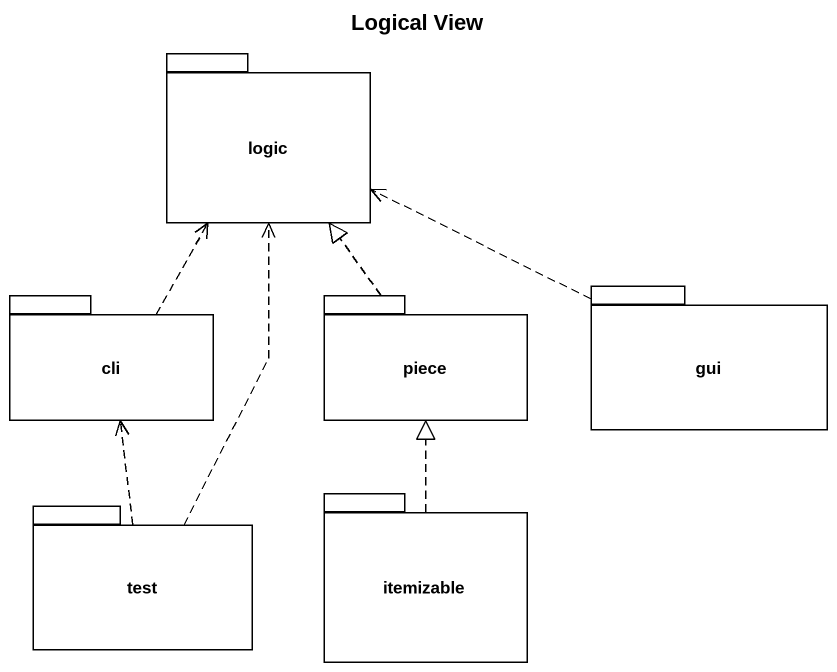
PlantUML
@startuml
title Logical View
package logic {
}
package cli {
}
package piece {
}
package gui {
}
package test {
}
package itemizable {
}
cli .up.> logic
piece .up.|> logic
gui .left.> logic
test .up.> logic
test .up.> cli
itemizable .up.|> piece
@enduml
